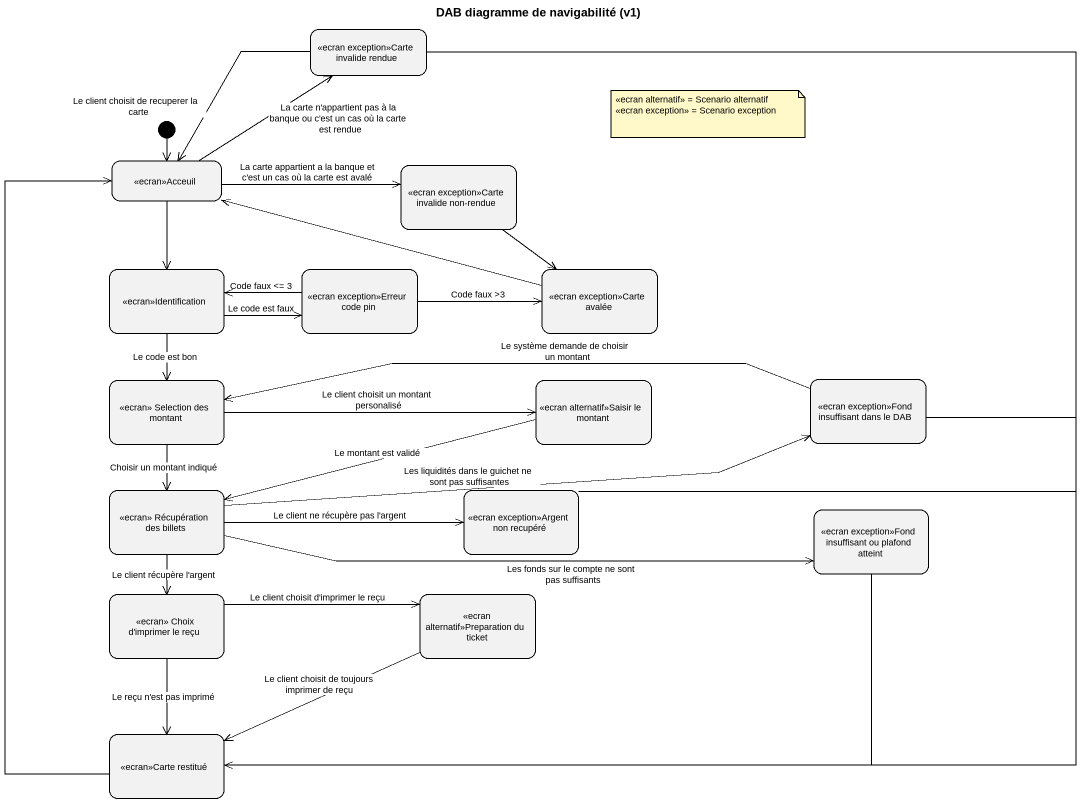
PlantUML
@startuml
title DAB diagramme de navigabilité (v1)
hide empty description
state "<<ecran exception>>Carte invalide rendue" as ecran_exception_Carte
state "<<ecran>>Acceuil" as ecran_Acceuil
state "<<ecran exception>>Carte invalide non-rendue" as ecran_exception_Carte_2
state "<<ecran>>Identification" as ecran_Identification
state "<<ecran exception>>Erreur code pin" as ecran_exception_Erreur_code
state "<<ecran exception>>Carte avalée" as ecran_exception_Carte_avalée
state "<<ecran>> Selection des montant" as ecran_Selection_des_montant
state "<<ecran alternatif>>Saisir le montant" as ecran_alternatif_Saisir_le
state "<<ecran exception>>Fond insuffisant dans le DAB" as ecran_exception_Fond
state "<<ecran>> Récupération des billets" as ecran_Récupération_des
state "<<ecran exception>>Argent non recupéré" as ecran_exception_Argent_non
state "<<ecran exception>>Fond insuffisant ou plafond atteint" as ecran_exception_Fond_2
state "<<ecran>> Choix d'imprimer le reçu" as ecran_Choix_d_imprimer_le
state "<<ecran alternatif>>Preparation du ticket" as ecran_alternatif
state "<<ecran>>Carte restitué" as ecran_Carte_restitué
[*] --> ecran_Acceuil
ecran_exception_Carte --> ecran_Acceuil : Le client choisit de recuperer la carte
ecran_exception_Carte --> ecran_Carte_restitué
ecran_Acceuil -up-> ecran_exception_Carte : La carte n'appartient pas à la banque ou c'est un cas où la carte est rendue
ecran_Acceuil -right-> ecran_exception_Carte_2 : La carte appartient a la banque et c'est un cas où la carte est avalé
ecran_Acceuil --> ecran_Identification
ecran_exception_Carte_2 --> ecran_exception_Carte_avalée
ecran_Identification -right-> ecran_exception_Erreur_code : Le code est faux
ecran_Identification --> ecran_Selection_des_montant : Le code est bon
ecran_exception_Erreur_code -left-> ecran_Identification : Code faux <= 3
ecran_exception_Erreur_code -right-> ecran_exception_Carte_avalée : Code faux >3
ecran_exception_Carte_avalée -left-> ecran_Acceuil
ecran_Selection_des_montant -right-> ecran_alternatif_Saisir_le : Le client choisit un montant personalisé
ecran_Selection_des_montant --> ecran_Récupération_des : Choisir un montant indiqué
ecran_alternatif_Saisir_le -left-> ecran_Récupération_des : Le montant est validé
ecran_exception_Fond -left-> ecran_Selection_des_montant : Le système demande de choisir un montant
ecran_exception_Fond -left-> ecran_Carte_restitué
ecran_Récupération_des -right-> ecran_exception_Fond : Les liquidités dans le guichet ne sont pas suffisantes
ecran_Récupération_des -right-> ecran_exception_Argent_non : Le client ne récupère pas l'argent
ecran_Récupération_des -right-> ecran_exception_Fond_2 : Les fonds sur le compte ne sont pas suffisants
ecran_Récupération_des --> ecran_Choix_d_imprimer_le : Le client récupère l'argent
ecran_exception_Argent_non --> ecran_Carte_restitué
ecran_exception_Fond_2 -left-> ecran_Carte_restitué
ecran_Choix_d_imprimer_le -right-> ecran_alternatif : Le client choisit d'imprimer le reçu
ecran_Choix_d_imprimer_le --> ecran_Carte_restitué : Le reçu n'est pas imprimé
ecran_alternatif -left-> ecran_Carte_restitué : Le client choisit de toujours imprimer de reçu
ecran_Carte_restitué -up-> ecran_Acceuil
note as N1
  <<ecran alternatif>> = Scenario alternatif
  <<ecran exception>> = Scenario exception
end note
@enduml
